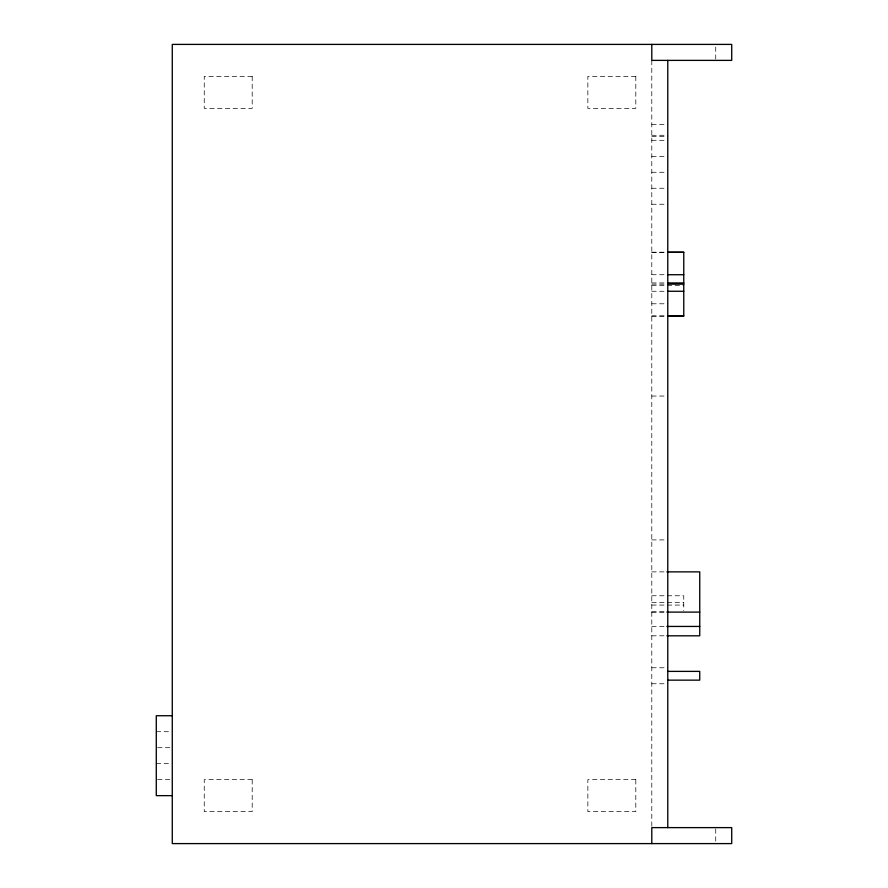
<?xml version="1.0" encoding="UTF-8"?>
<svg xmlns="http://www.w3.org/2000/svg" width="888" height="888" viewBox="0 0 888 888"><rect width="100%" height="100%" fill="white"/><g stroke="black" fill="none" stroke-linecap="round" stroke-linejoin="round"><path stroke-width="0.67" stroke-dasharray="4.44 3.33" d="M651.792 124.32L667.776 124.32M651.792 135.287L667.776 135.287M651.792 136.33L667.776 136.33M651.792 140.304L667.776 140.304M651.792 156.377L667.776 156.377M651.792 172.272L666.444 172.272M651.792 188.256L667.776 188.256M651.792 204.24L667.776 204.24M651.792 252.214L666.444 252.214M651.792 252.325L666.444 252.325M651.792 274.725L666.444 274.725M651.792 282.95L666.444 282.95M651.792 284.16L666.444 284.16M651.792 285.37L683.76 285.37M651.792 291.264L666.444 291.264M651.792 303.785L667.776 303.785M651.792 315.995L666.444 315.995M651.792 316.128L667.776 316.128M651.792 396.048L667.776 396.048M651.792 539.904L667.776 539.904M651.792 571.872L665.489 571.872M651.792 595.77L683.76 595.77L683.76 610.833M651.792 602.619L683.76 602.619M651.792 605.061L683.76 605.061M651.792 611.91L666.444 611.91M651.792 612.11L665.489 612.11M651.792 626.44L665.489 626.44M651.792 635.808L665.489 635.808M651.792 667.776L667.776 667.776M651.792 683.76L667.776 683.76M156.288 731.712L170.94 731.712M157.62 747.696L170.94 747.696M156.288 763.591L170.94 763.591M157.62 779.664L170.94 779.664M715.728 47.064L715.728 59.052M715.728 828.948L715.728 842.268M651.792 60.384L651.792 826.229M252.192 76.368L204.24 76.368L204.24 108.336L252.192 108.336L252.192 76.368M635.808 76.368L587.856 76.368L587.856 108.336L635.808 108.336L635.808 76.368M252.192 779.664L204.24 779.664L204.24 811.632L252.192 811.632L252.192 779.664M635.808 779.664L587.856 779.664L587.856 811.632L635.808 811.632L635.808 779.664"/><path stroke-width="1.33" d="M667.776 252.214L683.76 252.214L683.76 316.106L667.776 316.106M667.776 252.325L683.76 252.325M667.776 274.725L683.76 274.725M667.776 282.95L683.76 282.95M667.776 284.16L683.76 284.16M667.776 291.264L683.76 291.264M667.776 315.995L683.76 315.995M666.866 571.872L699.744 571.872L699.744 635.808L666.866 635.808M666.866 612.11L699.744 612.11M666.866 626.44L699.744 626.44M667.776 671.384L699.744 671.384L699.744 680.153L667.776 680.153M172.272 715.728L156.288 715.728L156.288 795.648L172.272 795.648M667.776 60.384L667.776 827.616M651.792 44.4L651.792 60.384L731.712 60.384L731.712 44.4L172.272 44.4L172.272 843.6L731.712 843.6L731.712 827.616L651.792 827.616L651.792 843.6"/></g></svg>
